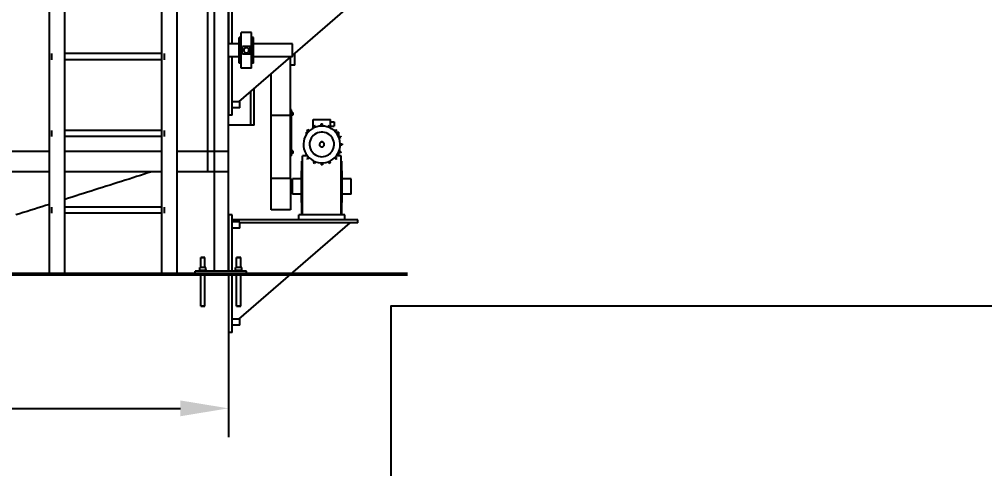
# Model space of a CAD drawing. Header units: millimetres. Extents: x 0 to 420, y 0 to 297.
# Drawn here: x 282.6 to 332.9, y 188.9 to 212.3 of the extents above; entities that cross this region are included whole.
import ezdxf

# ---------------------------------------------------------------- set-up
doc = ezdxf.new("R2010")
doc.units = ezdxf.units.MM
doc.header["$LTSCALE"] = 0.5
for name, color, linetype, lineweight in [('AUXILIAR', 9, 'CONTINUOUS', 13), ('CONTORNO', 7, 'CONTINUOUS', 50), ('COTAS', 7, 'CONTINUOUS', 25), ('FINO', 7, 'CONTINUOUS', 25)]:
    doc.layers.add(name, color=color, linetype=linetype, lineweight=lineweight)
doc.styles.get("Standard").update_dxf_attribs({"font": 'arial.ttf'})
doc.dimstyles.new('IRAM', dxfattribs={"dimtxt": 2.5, "dimasz": 2.5, "dimexe": 1.5, "dimexo": 1, "dimgap": 0.8, "dimtad": 1, "dimdec": 1, "dimtxsty": 'Standard', "dimcen": 2.5, "dimazin": 3, "dimtfac": 1, "dimtmove": 0, "dimatfit": 3})
picture_1 = doc.add_image_def('image1.png', size_in_pixel=(2000, 1250))

msp = doc.modelspace()

# ---------------------------------------------------------------- linework, layer by layer
at = {"layer": 'CONTORNO'}
msp.add_line((253.5333, 199.04), (302.8667, 199.04), dxfattribs=at)
at = {"layer": 'FINO'}
for p, q in [((292.8, 199.2), (292.8, 244.3733)), ((293.5333, 199.2), (293.5333, 244.3733)), ((293.5333, 204.3733), (293.5333, 244.3733)), ((284.2, 199.04), (284.2, 229.7067)), ((285, 199.04), (285, 229.7067)), ((290.0667, 199.04), (290.0667, 229.7067)), ((290.8667, 199.04), (290.8667, 229.7067)), ((292.4667, 204.3733), (292.4667, 229.7067)), ((292.4667, 204.3733), (292.4667, 229.7067)), ((293.56, 211.04), (293.56, 213.4667)), ((293.72, 211.04), (293.72, 213.4667)), ((299.8667, 213.04), (296.8667, 210.452)), ((294.2, 211.3733), (294.0933, 211.3733)), ((294.0933, 210.04), (294.0933, 211.3733)), ((294.7333, 211.64), (294.2, 211.64)), ((294.2, 209.7733), (294.2, 211.64)), ((294.7333, 209.7733), (294.7333, 211.64)), ((294.84, 211.3733), (294.7333, 211.3733)), ((294.84, 210.04), (294.84, 211.3733)), ((294.0933, 211.04), (293.5333, 211.04)), ((294.2667, 210.5067), (294.2667, 210.9067)), ((294.6667, 210.9067), (294.2667, 210.9067)), ((294.6667, 210.5067), (294.6667, 210.9067)), ((296.8667, 211.04), (294.84, 211.04)), ((290.0667, 210.5333), (285, 210.5333)), ((294.0933, 210.3733), (293.5333, 210.3733)), ((293.56, 207.3333), (293.56, 210.3733)), ((293.72, 207.3333), (293.72, 210.3733)), ((296.7747, 210.3733), (294.0547, 208.0267)), ((294.6667, 210.5067), (294.2667, 210.5067)), ((296.8667, 210.3733), (294.84, 210.3733)), ((290.0667, 210.2133), (285, 210.2133)), ((294.2, 210.04), (294.0933, 210.04)), ((294.84, 210.04), (294.7333, 210.04)), ((297, 209.9333), (296.7733, 209.9333)), ((294.7333, 209.7733), (294.2, 209.7733)), ((293.56, 209.1067), (293.5333, 209.1067)), ((294.7067, 206.8), (294.7067, 208.5893)), ((294.8667, 206.8), (294.8667, 208.7267)), ((294.8667, 206.8), (294.8667, 208.7267)), ((294.12, 208.0267), (293.72, 208.0267)), ((293.72, 207.3333), (293.56, 207.3333)), ((294.12, 207.7067), (293.72, 207.7067)), ((295.76, 204.04), (295.76, 207.3053)), ((296.7733, 207.3053), (295.76, 207.3053)), ((296.7733, 204.04), (296.7733, 207.3053)), ((296.8133, 207.6), (296.7947, 207.6)), ((296.7947, 205.2), (296.7947, 207.6)), ((296.8133, 205.2), (296.8133, 207.6)), ((296.8933, 207.4667), (296.8133, 207.4667)), ((296.8933, 207.3333), (296.8133, 207.3333)), ((294.8667, 206.8), (293.5333, 206.8)), ((294.8667, 206.8), (294.7067, 206.8)), ((297.952, 206.6533), (297.952, 207.1013)), ((297.952, 207.1013), (298.848, 207.1013)), ((297.9653, 206.7747), (298.0187, 206.7973)), ((298.0053, 206.6747), (297.9653, 206.7747)), ((298.06, 206.6973), (298.0187, 206.7973)), ((298.3707, 206.76), (298.3707, 206.8667)), ((298.3707, 206.8667), (298.4293, 206.8667)), ((298.4293, 206.76), (298.4293, 206.8667)), ((298.74, 206.6973), (298.7813, 206.7973)), ((298.7813, 206.7973), (298.8347, 206.7747)), ((298.7947, 206.6747), (298.8347, 206.7747)), ((298.848, 206.6533), (298.848, 207.1013)), ((298.848, 206.9867), (299.0347, 206.9867)), ((290.0667, 206.5333), (285, 206.5333)), ((297.6, 206.3307), (297.6, 206.44)), ((297.6, 206.44), (297.68, 206.44)), ((297.6253, 206.5333), (297.6667, 206.5747)), ((297.7013, 206.4573), (297.6253, 206.5333)), ((297.7427, 206.4987), (297.6667, 206.5747)), ((297.68, 206.4347), (297.68, 206.44)), ((297.952, 206.6533), (297.96, 206.6533)), ((298.84, 206.6533), (298.848, 206.6533)), ((298.848, 206.7467), (299.0347, 206.7467)), ((299.0573, 206.4987), (299.1333, 206.5747)), ((299.0987, 206.4573), (299.1747, 206.5333)), ((299.1333, 206.5747), (299.1747, 206.5333)), ((299.2, 206.3307), (299.2, 206.44)), ((299.2, 206.44), (299.28, 206.44)), ((299.28, 206.196), (299.28, 206.44)), ((290.0667, 206.2133), (285, 206.2133)), ((298.36, 205.92), (298.36, 205.9533)), ((298.36, 205.9533), (298.44, 205.9533)), ((298.44, 205.92), (298.44, 205.9533)), ((299.2747, 206.1947), (299.3747, 206.2347)), ((299.2973, 206.14), (299.3973, 206.1813)), ((299.36, 205.8293), (299.4667, 205.8293)), ((299.36, 205.7707), (299.4667, 205.7707)), ((299.3747, 206.2347), (299.3973, 206.1813)), ((299.4667, 205.8293), (299.4667, 205.7707)), ((284.2, 205.44), (258.8667, 205.44)), ((290.0667, 205.44), (285, 205.44)), ((293.5333, 205.44), (290.8667, 205.44)), ((293.5333, 204.3733), (293.5333, 205.44)), ((296.8933, 205.4667), (296.8133, 205.4667)), ((296.8933, 205.3333), (296.8133, 205.3333)), ((297.6, 205.2), (297.6, 205.2693)), ((299.2, 205.2), (299.2, 205.2693)), ((299.2747, 205.4053), (299.3747, 205.3653)), ((299.28, 205.2), (299.28, 205.404)), ((299.2973, 205.46), (299.3973, 205.4187)), ((299.3973, 205.4187), (299.3747, 205.3653)), ((296.8133, 205.2), (296.7947, 205.2)), ((297.4, 204.9333), (297.36, 204.9333)), ((297.36, 202.1333), (297.36, 204.9333)), ((297.6507, 205.2), (297.4, 205.2)), ((297.4, 202.1333), (297.4, 205.2)), ((297.7013, 205.1427), (297.6253, 205.0667)), ((297.6667, 205.0253), (297.6253, 205.0667)), ((297.7427, 205.1013), (297.6667, 205.0253)), ((298.0053, 204.9253), (297.9653, 204.8253)), ((298.0187, 204.8027), (297.9653, 204.8253)), ((298.06, 204.9027), (298.0187, 204.8027)), ((298.3707, 204.84), (298.3707, 204.7333)), ((298.4293, 204.84), (298.4293, 204.7333)), ((298.74, 204.9027), (298.7813, 204.8027)), ((298.8347, 204.8253), (298.7813, 204.8027)), ((298.7947, 204.9253), (298.8347, 204.8253)), ((299.0573, 205.1013), (299.1333, 205.0253)), ((299.0987, 205.1427), (299.1747, 205.0667)), ((299.1747, 205.0667), (299.1333, 205.0253)), ((299.4, 205.2), (299.1493, 205.2)), ((299.4, 202.1333), (299.4, 205.2)), ((299.44, 204.9333), (299.4, 204.9333)), ((299.44, 202.1333), (299.44, 204.9333)), ((284.2, 204.3733), (258.8667, 204.3733)), ((284.2, 204.3733), (259.9333, 204.3733)), ((290.0667, 204.3733), (285, 204.3733)), ((290.0667, 204.3733), (285, 204.3733)), ((292.4667, 204.3733), (290.8667, 204.3733)), ((293.5333, 204.3733), (290.8667, 204.3733)), ((293.5333, 204.3733), (292.4667, 204.3733)), ((297.36, 204.4267), (297.3333, 204.4267)), ((298.4293, 204.7333), (298.3707, 204.7333)), ((299.4667, 204.4267), (299.44, 204.4267)), ((295.76, 204.04), (296.7733, 204.04)), ((297.3333, 204), (296.8667, 204)), ((299.9333, 204), (299.4667, 204)), ((297.3333, 203.2), (296.8667, 203.2)), ((297.36, 202.7733), (297.3333, 202.7733)), ((299.4667, 202.7733), (299.44, 202.7733)), ((299.9333, 203.2), (299.4667, 203.2)), ((290.0667, 202.5333), (285, 202.5333)), ((296.7733, 202.3893), (295.76, 202.3893)), ((290.0667, 202.2133), (285, 202.2133)), ((293.72, 202.1333), (293.56, 202.1333)), ((293.56, 199.2), (293.56, 202.1333)), ((293.72, 199.2), (293.72, 202.1333)), ((300.2667, 201.8667), (293.72, 201.8667)), ((294.12, 201.76), (293.72, 201.76)), ((299.6, 202.1333), (297.2, 202.1333)), ((297.2, 201.8667), (297.2, 202.1333)), ((299.6, 201.8667), (299.6, 202.1333)), ((300.2667, 201.7067), (300.2667, 201.8667)), ((294.12, 201.44), (293.72, 201.44)), ((299.8667, 201.7067), (294.0547, 196.6933)), ((300.2667, 201.7067), (294.12, 201.7067)), ((299.8667, 201.6933), (299.8507, 201.6933)), ((299.8667, 201.6933), (299.8667, 201.7067)), ((292.0933, 199.3867), (292.0933, 199.9067)), ((292.3067, 199.3867), (292.3067, 199.9067)), ((293.96, 199.3867), (293.96, 199.9067)), ((294.1733, 199.3867), (294.1733, 199.9067)), ((292, 199.2), (292, 199.24)), ((292.36, 199.3867), (292.04, 199.3867)), ((292.04, 199.2), (292.04, 199.3867)), ((292.36, 199.2), (292.36, 199.3867)), ((292.4, 199.2), (292.4, 199.24)), ((293.8667, 199.2), (293.8667, 199.24)), ((294.2267, 199.3867), (293.9067, 199.3867)), ((293.9067, 199.2), (293.9067, 199.3867)), ((294.2267, 199.2), (294.2267, 199.3867)), ((294.2667, 199.2), (294.2667, 199.24)), ((285, 199.04), (284.2, 199.04)), ((290.8667, 199.04), (290.0667, 199.04)), ((294.4667, 199.2), (291.8, 199.2)), ((291.8, 199.04), (291.8, 199.2)), ((294.4667, 199.04), (291.8, 199.04)), ((292.0933, 197.3733), (292.0933, 199.04)), ((292.3067, 197.3733), (292.3067, 199.04)), ((293.56, 196), (293.56, 199.04)), ((293.72, 196), (293.72, 199.04)), ((293.96, 197.3733), (293.96, 199.04)), ((294.1733, 197.3733), (294.1733, 199.04)), ((294.4667, 199.04), (294.4667, 199.2)), ((294.12, 196.6933), (293.72, 196.6933)), ((294.12, 196.3733), (293.72, 196.3733)), ((293.72, 196), (293.56, 196))]:
    msp.add_line(p, q, dxfattribs=at)
for points in [[(294.4667, 210.84), (294.448, 210.8387), (294.4293, 210.8347), (294.412, 210.828), (294.396, 210.82), (294.3813, 210.8093), (294.368, 210.796), (294.356, 210.7813), (294.3467, 210.7653), (294.34, 210.748), (294.336, 210.7293), (294.3333, 210.7107), (294.3347, 210.6933), (294.3373, 210.6747), (294.3427, 210.6573), (294.3507, 210.64), (294.3613, 210.624), (294.3747, 210.6107), (294.388, 210.5987), (294.404, 210.5893), (294.4213, 210.5813), (294.4387, 210.576), (294.4573, 210.5733), (294.476, 210.5733), (294.4947, 210.576), (294.512, 210.5813), (294.5293, 210.5893), (294.5453, 210.5987), (294.5587, 210.6107), (294.572, 210.624), (294.5827, 210.64), (294.5907, 210.6573), (294.596, 210.6747), (294.5987, 210.6933), (294.6, 210.7107), (294.5973, 210.7293), (294.5933, 210.748), (294.5867, 210.7653), (294.5773, 210.7813), (294.5653, 210.796), (294.552, 210.8093), (294.5373, 210.82), (294.5213, 210.828), (294.504, 210.8347), (294.4853, 210.8387), (294.4667, 210.84)], [(296.8667, 210.3733), (296.8667, 210.54), (296.8667, 210.7067), (296.8667, 210.8733), (296.8667, 211.04)], [(284.3333, 210.2133), (284.3333, 210.2933), (284.3333, 210.3733), (284.3333, 210.4533), (284.3333, 210.5333)], [(290.2, 210.2133), (290.2, 210.2933), (290.2, 210.3733), (290.2, 210.4533), (290.2, 210.5333)], [(296.7733, 207.3053), (296.7733, 207.5107), (296.7733, 207.7147), (296.7733, 207.9187), (296.7733, 208.1227), (296.7733, 208.328), (296.7733, 208.532), (296.7733, 208.736), (296.7733, 208.9413), (296.7733, 209.1453), (296.7733, 209.3493), (296.7733, 209.5547), (296.7733, 209.7587), (296.7733, 209.9627), (296.7733, 210.168), (296.7733, 210.372)], [(297, 209.9333), (297, 210.092), (297, 210.2507), (297, 210.4093), (297, 210.5667)], [(295.76, 207.3053), (295.76, 207.5253), (295.76, 207.744), (295.76, 207.9627), (295.76, 208.1827), (295.76, 208.4013), (295.76, 208.6213), (295.76, 208.84), (295.76, 209.0587), (295.76, 209.2787), (295.76, 209.4973)], [(294.12, 207.7067), (294.12, 207.7867), (294.12, 207.8667), (294.12, 207.9467), (294.12, 208.0267)], [(296.8933, 207.4667), (296.8933, 207.4333), (296.8933, 207.4), (296.8933, 207.3667), (296.8933, 207.3333)], [(296.8933, 207.3333), (296.8933, 207.3667), (296.8933, 207.4), (296.8933, 207.4333), (296.8933, 207.4667)], [(299.0347, 206.9867), (299.0347, 206.9267), (299.0347, 206.8667), (299.0347, 206.8067), (299.0347, 206.7467)], [(284.3333, 206.2133), (284.3333, 206.2933), (284.3333, 206.3733), (284.3333, 206.4533), (284.3333, 206.5333)], [(290.2, 206.2133), (290.2, 206.2933), (290.2, 206.3733), (290.2, 206.4533), (290.2, 206.5333)], [(298.4, 206.76), (298.2667, 206.7507), (298.136, 206.7227), (298.0093, 206.6773), (297.8907, 206.6147), (297.7827, 206.536), (297.6867, 206.4427), (297.604, 206.3373), (297.5373, 206.2213), (297.4867, 206.096), (297.4547, 205.9667), (297.44, 205.8333), (297.4453, 205.7), (297.468, 205.568), (297.5093, 205.44), (297.568, 205.32), (297.644, 205.2093), (297.7333, 205.1093), (297.836, 205.024), (297.9493, 204.952), (298.072, 204.8973), (298.2, 204.8613), (298.3333, 204.8427), (298.4667, 204.8427), (298.6, 204.8613), (298.728, 204.8973), (298.8507, 204.952), (298.964, 205.024), (299.0667, 205.1093), (299.156, 205.2093), (299.232, 205.32), (299.2907, 205.44), (299.332, 205.568), (299.3547, 205.7), (299.36, 205.8333), (299.3453, 205.9667), (299.3133, 206.096), (299.2627, 206.2213), (299.196, 206.3373), (299.1133, 206.4427), (299.0173, 206.536), (298.9093, 206.6147), (298.7907, 206.6773), (298.664, 206.7227), (298.5333, 206.7507), (298.4, 206.76)], [(298.4, 205.16), (298.4893, 205.1667), (298.576, 205.1853), (298.66, 205.2147), (298.7387, 205.2573), (298.812, 205.3093), (298.876, 205.372), (298.9307, 205.4427), (298.9747, 205.52), (299.0093, 205.6027), (299.0307, 205.6893), (299.04, 205.7773), (299.036, 205.8667), (299.0213, 205.9547), (298.9933, 206.04), (298.9547, 206.12), (298.904, 206.1947), (298.844, 206.26), (298.776, 206.3173), (298.7, 206.3653), (298.6187, 206.4013), (298.5333, 206.4267), (298.444, 206.4387), (298.356, 206.4387), (298.2667, 206.4267), (298.1813, 206.4013), (298.1, 206.3653), (298.024, 206.3173), (297.956, 206.26), (297.896, 206.1947), (297.8453, 206.12), (297.8067, 206.04), (297.7787, 205.9547), (297.764, 205.8667), (297.76, 205.7773), (297.7693, 205.6893), (297.7907, 205.6027), (297.8253, 205.52), (297.8693, 205.4427), (297.924, 205.372), (297.988, 205.3093), (298.0613, 205.2573), (298.14, 205.2147), (298.224, 205.1853), (298.3107, 205.1667), (298.4, 205.16)], [(298.4, 205.9267), (298.3827, 205.9253), (298.3653, 205.9213), (298.348, 205.916), (298.3333, 205.908), (298.3187, 205.8973), (298.3053, 205.8853), (298.2947, 205.8707), (298.2867, 205.856), (298.28, 205.8387), (298.2747, 205.8213), (298.2733, 205.804), (298.2747, 205.7867), (298.2773, 205.7693), (298.2827, 205.752), (298.2907, 205.736), (298.3, 205.7227), (298.312, 205.7093), (298.3253, 205.6973), (298.34, 205.688), (298.3573, 205.6813), (298.3733, 205.676), (298.3907, 205.6733), (298.4093, 205.6733), (298.4267, 205.676), (298.4427, 205.6813), (298.46, 205.688), (298.4747, 205.6973), (298.488, 205.7093), (298.5, 205.7227), (298.5093, 205.736), (298.5173, 205.752), (298.5227, 205.7693), (298.5253, 205.7867), (298.5267, 205.804), (298.5253, 205.8213), (298.52, 205.8387), (298.5133, 205.856), (298.5053, 205.8707), (298.4947, 205.8853), (298.4813, 205.8973), (298.4667, 205.908), (298.452, 205.916), (298.4347, 205.9213), (298.4173, 205.9253), (298.4, 205.9267)], [(296.8933, 205.4667), (296.8933, 205.4333), (296.8933, 205.4), (296.8933, 205.3667), (296.8933, 205.3333)], [(296.8933, 205.3333), (296.8933, 205.3667), (296.8933, 205.4), (296.8933, 205.4333), (296.8933, 205.4667)], [(289.5333, 204.3733), (289.336, 204.3107), (289.1387, 204.248), (288.9427, 204.1853), (288.7453, 204.1227), (288.548, 204.06), (288.3507, 203.9973), (288.1533, 203.9347), (287.956, 203.872), (287.76, 203.8093), (287.5627, 203.7467), (287.3653, 203.684), (287.168, 203.6213), (286.9707, 203.5587), (286.7733, 203.496), (286.5773, 203.432), (286.38, 203.3693), (286.1827, 203.3067), (285.9853, 203.244), (285.788, 203.1813), (285.5907, 203.1187), (285.3947, 203.056), (285.1973, 202.9933), (285, 202.9307)], [(297.3333, 202.7733), (297.3333, 202.98), (297.3333, 203.1867), (297.3333, 203.3933), (297.3333, 203.6), (297.3333, 203.8067), (297.3333, 204.0133), (297.3333, 204.22), (297.3333, 204.4267)], [(299.4667, 202.7733), (299.4667, 202.98), (299.4667, 203.1867), (299.4667, 203.3933), (299.4667, 203.6), (299.4667, 203.8067), (299.4667, 204.0133), (299.4667, 204.22), (299.4667, 204.4267)], [(295.76, 202.3893), (295.76, 202.596), (295.76, 202.8013), (295.76, 203.008), (295.76, 203.2147), (295.76, 203.4213), (295.76, 203.6267), (295.76, 203.8333), (295.76, 204.04)], [(296.7733, 204.04), (296.7733, 203.8333), (296.7733, 203.6267), (296.7733, 203.4213), (296.7733, 203.2147), (296.7733, 203.008), (296.7733, 202.8013), (296.7733, 202.596), (296.7733, 202.3893)], [(296.8667, 203.2), (296.8667, 203.4), (296.8667, 203.6), (296.8667, 203.8), (296.8667, 204)], [(299.9333, 203.2), (299.9333, 203.4), (299.9333, 203.6), (299.9333, 203.8), (299.9333, 204)], [(284.2, 202.676), (284.0067, 202.6147), (283.812, 202.5533), (283.6187, 202.4907), (283.424, 202.4293), (283.2307, 202.368), (283.036, 202.3067), (282.8427, 202.244), (282.648, 202.1827), (282.4547, 202.1213)], [(284.3333, 202.2133), (284.3333, 202.2933), (284.3333, 202.3733), (284.3333, 202.4533), (284.3333, 202.5333)], [(290.2, 202.2133), (290.2, 202.2933), (290.2, 202.3733), (290.2, 202.4533), (290.2, 202.5333)], [(294.12, 201.44), (294.12, 201.52), (294.12, 201.6), (294.12, 201.68), (294.12, 201.76)], [(292.2, 199.9067), (292.1733, 199.9067), (292.1467, 199.9067), (292.12, 199.9067), (292.0933, 199.9067)], [(292.0933, 199.9067), (292.1467, 199.9067), (292.2, 199.9067), (292.2533, 199.9067), (292.3067, 199.9067)], [(292.3067, 199.9067), (292.28, 199.9067), (292.2533, 199.9067), (292.2267, 199.9067), (292.2, 199.9067)], [(294.0667, 199.9067), (294.04, 199.9067), (294.0133, 199.9067), (293.9867, 199.9067), (293.96, 199.9067)], [(293.96, 199.9067), (294.0133, 199.9067), (294.0667, 199.9067), (294.12, 199.9067), (294.1733, 199.9067)], [(294.1733, 199.9067), (294.1467, 199.9067), (294.12, 199.9067), (294.0933, 199.9067), (294.0667, 199.9067)], [(292, 199.24), (292.1, 199.24), (292.2, 199.24), (292.3, 199.24), (292.4, 199.24)], [(293.8667, 199.24), (293.9667, 199.24), (294.0667, 199.24), (294.1667, 199.24), (294.2667, 199.24)], [(292.2, 197.3733), (292.1733, 197.3733), (292.1467, 197.3733), (292.12, 197.3733), (292.0933, 197.3733)], [(292.0933, 197.3733), (292.1467, 197.3733), (292.2, 197.3733), (292.2533, 197.3733), (292.3067, 197.3733)], [(292.3067, 197.3733), (292.28, 197.3733), (292.2533, 197.3733), (292.2267, 197.3733), (292.2, 197.3733)], [(294.0667, 197.3733), (294.04, 197.3733), (294.0133, 197.3733), (293.9867, 197.3733), (293.96, 197.3733)], [(293.96, 197.3733), (294.0133, 197.3733), (294.0667, 197.3733), (294.12, 197.3733), (294.1733, 197.3733)], [(294.1733, 197.3733), (294.1467, 197.3733), (294.12, 197.3733), (294.0933, 197.3733), (294.0667, 197.3733)], [(294.12, 196.3733), (294.12, 196.4533), (294.12, 196.5333), (294.12, 196.6133), (294.12, 196.6933)]]:
    msp.add_lwpolyline(points, dxfattribs=at)
msp.add_lwpolyline([(302, 133), (405, 133), (405, 197.375), (302, 197.375)], close=True, dxfattribs=at)

# ---------------------------------------------------------------- dimensions: what is measured, and where the dimension line sits
at = {"layer": 'COTAS'}
msp.add_linear_dim(base=(258.8667, 192.04), p1=(258.8667, 199.04), p2=(293.5333, 199.04), dimstyle='IRAM', override={"dimlfac": 75}, dxfattribs=at).render()

# ---------------------------------------------------------------- pictures from other files: only their frames are drawn
at = {"layer": 'AUXILIAR'}
image = msp.add_image(picture_1, insert=(302, 133), size_in_units=(103, 64.375), dxfattribs=at)

doc.saveas('drawing.dxf')
